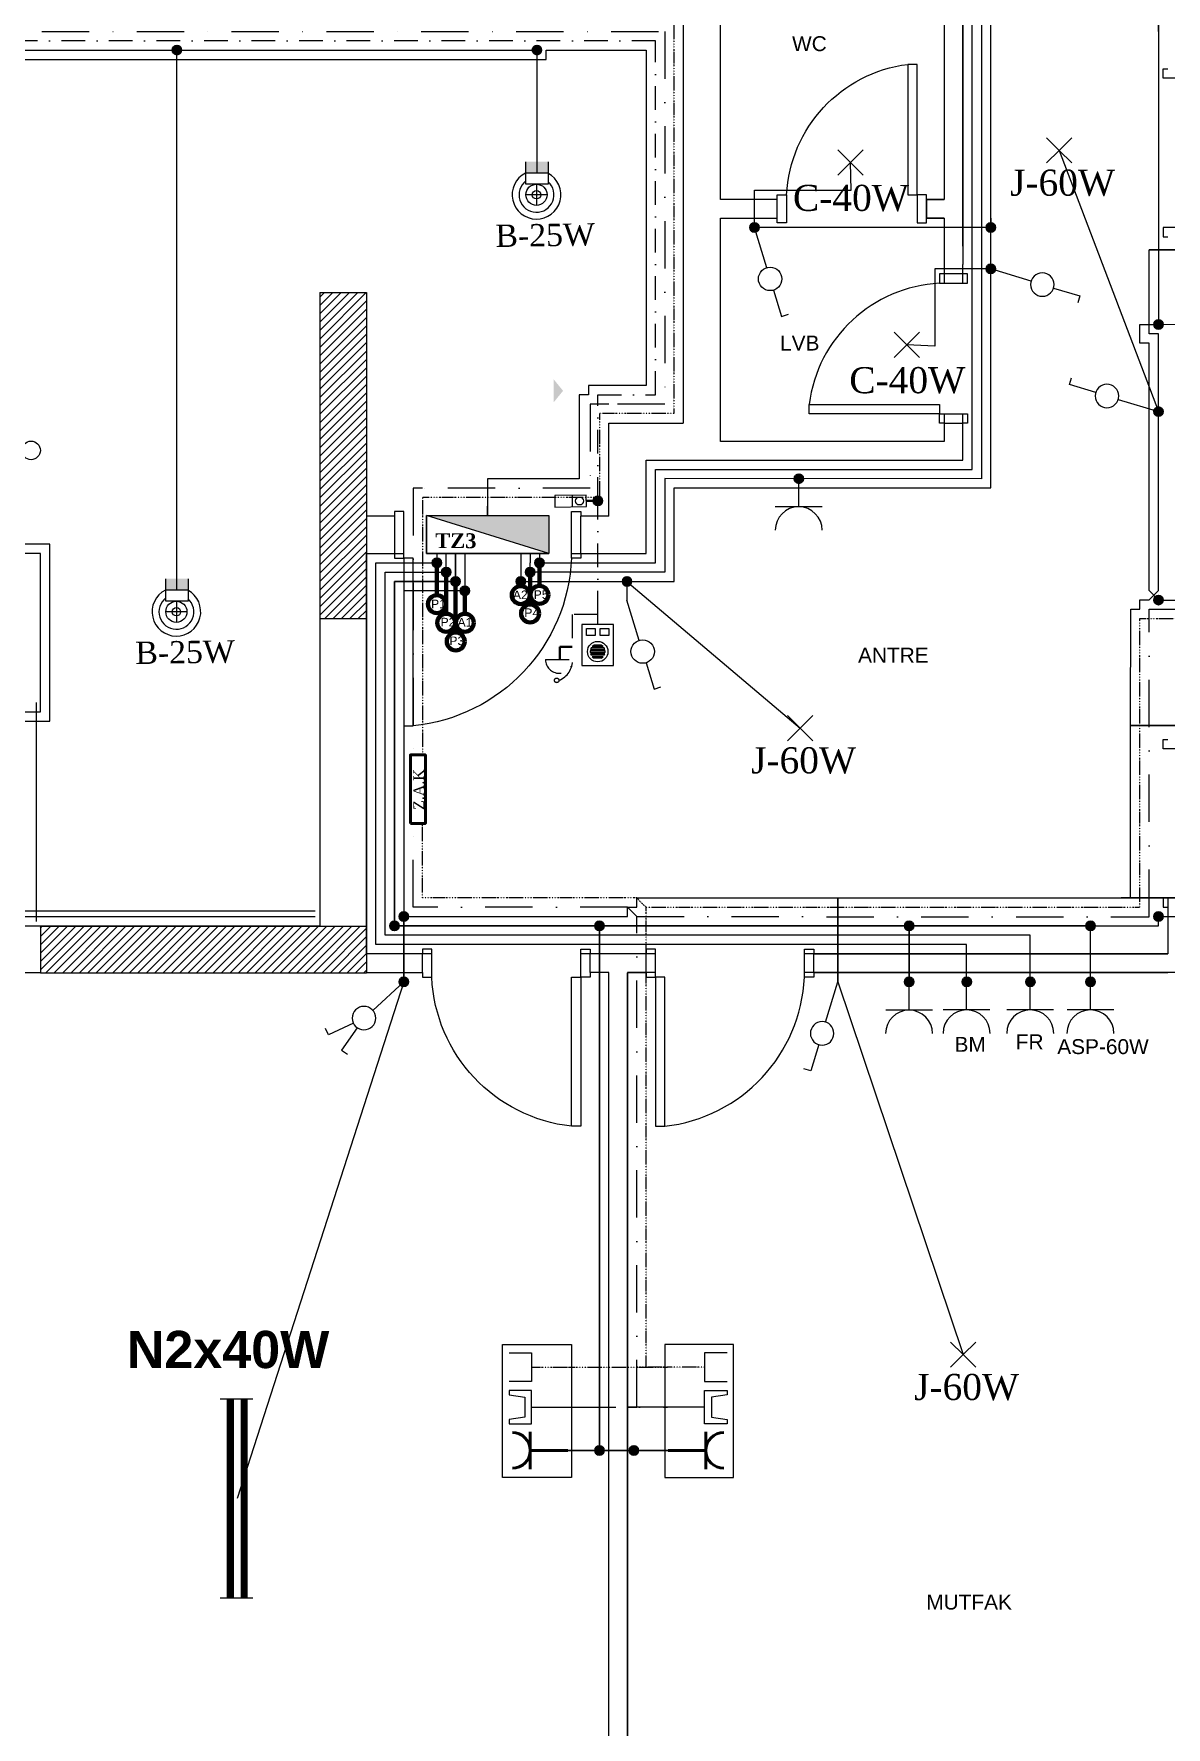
# Model space of a CAD drawing. Header units: millimetres. Extents: x 3395 to 31170, y 2853 to 7104.
# Drawn here: x 12444 to 13052, y 4691 to 5600 of the extents above; entities that cross this region are included whole.
import ezdxf

# ---------------------------------------------------------------- set-up
doc = ezdxf.new("R2010")
doc.units = ezdxf.units.MM
for name, pattern in [('DASHDOT', [25.4, 12.7, -6.35, 0, -6.35]), ('DASHDOTX2', [50.8, 25.4, -12.7, 0, -12.7]), ('DIVIDE', [1.25, 0.5, -0.25, 0, -0.25, 0, -0.25])]:
    doc.linetypes.add(name, pattern=pattern)
for name, color, linetype, lineweight in [('9', 2, 'Continuous', 18), ('Duvar', 7, 'Continuous', 20), ('EHAT-TV', 7, 'Continuous', 20), ('EHAT_PRIZ', 4, 'Continuous', 50), ('ELEKT', 2, 'Continuous', 50), ('elk035', 3, 'Continuous', 30), ('KAPEN', 30, 'Continuous', 13), ('OK', 51, 'Continuous', 20), ('TR', 252, 'Continuous', 5)]:
    doc.layers.add(name, color=color, linetype=linetype, lineweight=lineweight)
for name, color, linetype in [('AnaHat', 11, 'Continuous'), ('AydınlatmaT.', 1, 'Continuous'), ('Diyafon.Zil', 41, 'DASHDOT'), ('Elektrik T.', 4, 'Continuous'), ('H', 3, 'Continuous'), ('Müşterek', 131, 'Continuous'), ('NORMAL', 70, 'Continuous'), ('S', 2, 'Continuous'), ('SEMBOLLER', 7, 'Continuous'), ('SembollerY.', 255, 'DIVIDE'), ('Telefon', 3, 'DIVIDE'), ('Televizyon', 255, 'DASHDOTX2'), ('YazılarY.', 7, 'Continuous')]:
    doc.layers.add(name, color=color, linetype=linetype)
doc.styles.add('ALT', font='times.ttf', dxfattribs={"height": 20})
doc.styles.add('MEKAN', font='times.ttf')
doc.styles.get("Standard").update_dxf_attribs({"font": 'arial.ttf'})

# ---------------------------------------------------------------- blocks, each defined once
blk = doc.blocks.new('RR9-1A')
at = {"layer": 'KAPEN'}
for points in [[(0, 0), (0, -2.5), (5, -2.5), (5, 12.5), (0, 12.5), (0, 10)], [(90, 0), (90, -2.5), (85, -2.5), (85, 12.5), (90, 12.5), (90, 10)]]:
    blk.add_lwpolyline(points, dxfattribs=at)
blk.add_lwpolyline([(5, -82.5), (10, -82.5), (10, -2.5), (5, -2.5)], close=True, dxfattribs=at)
blk.add_arc((0.74, 1.33), 84.34, 276.30069, 357.39453, dxfattribs=at)
blk = doc.blocks.new('LL8-1A')
at = {"layer": 'KAPEN'}
for points in [[(-80, 0), (-80, -2.5), (-75, -2.5), (-75, 12.5), (-80, 12.5), (-80, 10)], [(0, 0), (0, -2.5), (-5, -2.5), (-5, 12.5), (0, 12.5), (0, 10)]]:
    blk.add_lwpolyline(points, dxfattribs=at)
blk.add_lwpolyline([(-5, -72.5), (-10, -72.5), (-10, -2.5), (-5, -2.5)], close=True, dxfattribs=at)
blk.add_arc((-0.63, 1.38), 74.47, 182.98844, 262.76937, dxfattribs=at)
blk = doc.blocks.new('LL1-2U')
at = {"layer": 'KAPEN'}
blk.add_lwpolyline([(5, 92.5), (10, 92.5), (10, 2.5), (5, 2.5)], close=True, dxfattribs=at)
for points in [[(0, 0), (0, 2.5), (5, 2.5), (5, -22.5), (0, -22.5), (0, -20)], [(100, 0), (100, 2.5), (95, 2.5), (95, -22.5), (100, -22.5), (100, -20)]]:
    blk.add_lwpolyline(points, dxfattribs=at)
blk.add_arc((0.83, -1.3), 94.24, 2.30929, 84.41755, dxfattribs=at)
blk = doc.blocks.new('P2X36')
at = {"layer": 'H', "color": 1}
for p, q in [((-53.5, 9.09), (-53.5, -8.36)), ((53.5, -8.36), (53.5, 9.09))]:
    blk.add_line(p, q, dxfattribs=at)
at = {"layer": 'H', "color": 2}
for points in [[(-53.5, 3.71, 3.8, 3.8, 0), (53.5, 3.71, 1.6, 1.6, 0)], [(-53.5, -3.71, 3.8, 3.8, 0), (53.5, -3.71, 1.6, 1.6, 0)]]:
    blk.add_lwpolyline(points, format="xyseb", dxfattribs=at)
blk = doc.blocks.new('B')
at = {"layer": 'elk035'}
blk.add_hatch(color=256, dxfattribs=at).paths.add_polyline_path([(2.5, 0, 1), (-2.5, 0, 1)])
blk.add_circle((0, 0), 2.5, dxfattribs=at)
blk = doc.blocks.new('ÜÇLÜ GRUP(TEL-TV-PRİZ)')
at = {"layer": 'EHAT-TV', "linetype": 'Continuous'}
blk.add_line((21.45, -2.02), (1.58, -2.02), dxfattribs=at)
at = {"layer": 'EHAT-TV', "color": 7, "lineweight": 20}
blk.add_lwpolyline([(25.05, 3.38), (33.45, 4.58), (33.45, 6.98), (21.45, 6.98), (21.45, -11.02), (33.45, -11.02), (33.45, -8.61), (25.05, -7.42), (25.05, 3.38)], dxfattribs=at)
at = {"layer": 'EHAT_PRIZ'}
for p, q in [((22.13, 31.26), (22.13, 11.18)), ((22.13, 21.22), (1.95, 21.22))]:
    blk.add_line(p, q, dxfattribs=at)
blk.add_arc((31.73, 21.22), 9.6, 90, 270, dxfattribs=at)
at = {"layer": 'OK'}
blk.add_lwpolyline([(0, 35.7), (36.98, 35.7), (36.98, -35.7), (0, -35.7)], close=True, dxfattribs=at)
at = {"layer": 'Telefon', "color": 3, "linetype": 'Continuous', "lineweight": 20}
for p, q in [((21.45, -15.78), (33.45, -15.78)), ((21.45, -31.14), (21.45, -15.78)), ((33.45, -31.14), (21.45, -31.14))]:
    blk.add_line(p, q, dxfattribs=at)
at = {"layer": 'Telefon', "color": 3, "linetype": 'DIVIDE', "lineweight": 20}
blk.add_line((21.45, -23.46), (1.58, -23.46), dxfattribs=at)
blk = doc.blocks.new('NORA')
for p, q in [((0, 0.2275), (-0.0318, 0.2275)), ((0, 0.105), (0, 0.2275))]:
    blk.add_line(p, q)
blk.add_circle((0, 0.0525), 0.0525)
blk = doc.blocks.new('A')
at = {"layer": 'S', "xscale": 100, "yscale": 100, "zscale": 100, "rotation": 180}
blk.add_blockref('NORA', (0, 0), dxfattribs=at)
blk = doc.blocks.new('K')
at = {"layer": 'S', "color": 2}
for p, q in [((-4.53, 22.15), (-7.6, 21.33)), ((-1.36, 10.32), (-4.53, 22.15)), ((1.36, 10.32), (4.53, 22.15)), ((4.53, 22.15), (7.6, 21.33))]:
    blk.add_line(p, q, dxfattribs=at)
blk.add_circle((0, 5.25), 5.25, dxfattribs=at)
blk = doc.blocks.new('KAAC')
at = {"layer": 'SEMBOLLER', "color": 9}
for p, q in [((-0.081, 0.306), (0.081, 0.306)), ((-0.081, 0.29), (0.081, 0.29)), ((-0.078, 0.322), (0.078, 0.322)), ((-0.078, 0.274), (0.078, 0.274)), ((-0.071, 0.338), (0.071, 0.338)), ((-0.071, 0.258), (0.071, 0.258)), ((-0.059, 0.354), (0.059, 0.354)), ((-0.059, 0.242), (0.059, 0.242)), ((-0.039, 0.37), (0.039, 0.37)), ((-0.039, 0.226), (0.039, 0.226))]:
    blk.add_line(p, q, dxfattribs=at)
at = {"layer": 'SEMBOLLER', "color": 4}
blk.add_lwpolyline([(-0.175, 0.45), (-0.175, 0), (0.175, 0), (0.175, 0.45)], close=True, dxfattribs=at)
at = {"layer": 'SEMBOLLER', "color": 3}
for points in [[(-0.123, 0.045), (-0.123, 0.12), (-0.028, 0.12), (-0.028, 0.045)], [(0.028, 0.045), (0.028, 0.12), (0.123, 0.12), (0.123, 0.045)]]:
    blk.add_lwpolyline(points, close=True, dxfattribs=at)
at = {"layer": 'SEMBOLLER', "color": 2}
blk.add_circle((0, 0.298), 0.112, dxfattribs=at)
at = {"layer": 'SEMBOLLER', "color": 9}
for start, end in [(174.3781, 185.6219), (150.6713, 162.9089), (197.0911, 209.3287), (118.155, 136.7056), (223.2944, 241.845), (43.2944, 61.845), (298.155, 316.7056), (17.0911, 29.3287), (330.6713, 342.9089), (354.3781, 5.6219)]:
    blk.add_arc((0, 0.298), 0.0817, start, end, dxfattribs=at)

msp = doc.modelspace()

# ---------------------------------------------------------------- hatches: boundary and pattern name
at = {"layer": 'Duvar'}
msp.add_hatch(color=256, dxfattribs=at).paths.add_polyline_path([(12722.83, 5402.37), (12722.83, 5408.64), (12722.83, 5414.92), (12727.95, 5408.64)])
at = {"layer": 'Elektrik T.'}
for points in [[(12707.94, 5531.57), (12707.94, 5525.57), (12719.94, 5525.57), (12719.94, 5531.57)], [(12514.73, 5307.76), (12514.73, 5301.76), (12526.73, 5301.76), (12526.73, 5307.76)]]:
    msp.add_hatch(color=3, dxfattribs=at).paths.add_polyline_path(points)

# ---------------------------------------------------------------- linework, layer by layer
at = {"linetype": 'ByBlock'}
msp.add_lwpolyline([(12932.47, 5371.36), (12942.47, 5371.36)], dxfattribs=at)
at = {"layer": 'AnaHat'}
msp.add_line((12687.47, 5341.68), (12687.47, 5346.68), dxfattribs=at)
msp.add_lwpolyline([(11822.47, 5803.41), (11822.47, 5591.54), (11822.47, 5586.54), (12713.94, 5586.54), (12718.94, 5586.54), (12718.94, 5591.54), (12772.47, 5591.54), (12772.47, 5591.54), (12772.47, 5411.44), (12772.47, 5411.44), (12746.64, 5411.44), (12741.64, 5411.44), (12741.64, 5406.44), (12736.64, 5406.44), (12736.64, 5361.44), (12736.64, 5361.44), (12687.47, 5361.44), (12687.47, 5341.68)], dxfattribs=at)
at = {"layer": 'AydınlatmaT.', "color": 1}
for p, q in [((12994.18, 5537.7), (12987.39, 5544.49)), ((12994.18, 5537.7), (13000.97, 5544.49)), ((12882.26, 5531.11), (12875.47, 5537.9)), ((12882.26, 5531.11), (12889.04, 5537.9)), ((12994.18, 5537.7), (12987.39, 5530.91)), ((12994.18, 5537.7), (13000.97, 5530.91)), ((12882.26, 5531.11), (12875.47, 5524.32)), ((12882.26, 5531.11), (12889.04, 5524.32)), ((12912.49, 5433.28), (12905.7, 5440.06)), ((12912.49, 5433.28), (12919.28, 5440.06)), ((12912.49, 5433.28), (12905.7, 5426.49)), ((12912.49, 5433.28), (12919.28, 5426.49)), ((12855.2, 5227.67), (12848.41, 5234.46)), ((12855.2, 5227.67), (12861.98, 5234.46)), ((12855.2, 5227.67), (12848.41, 5220.88)), ((12855.2, 5227.67), (12861.98, 5220.88)), ((12942.69, 4891.37), (12935.9, 4898.15)), ((12942.69, 4891.37), (12935.9, 4884.58)), ((12942.69, 4891.37), (12949.48, 4898.15)), ((12942.69, 4891.37), (12949.48, 4884.58))]:
    msp.add_line(p, q, dxfattribs=at)
at = {"layer": 'AydınlatmaT.'}
for p, q in [((12994.18, 5537.7), (13047.47, 5397.46)), ((12882.61, 5516.36), (12882.26, 5531.11)), ((12830.65, 5516.36), (12882.61, 5516.36)), ((12837.24, 5474.72), (12830.65, 5496.36)), ((12932.47, 5474.08), (12927.47, 5474.08)), ((12927.47, 5474.08), (12927.47, 5432.54)), ((12957.47, 5474.08), (12932.47, 5474.08)), ((12979.11, 5467.49), (12957.47, 5474.08)), ((12927.47, 5432.54), (12912.49, 5433.28)), ((13025.83, 5404.04), (13047.47, 5397.46)), ((12762.25, 5306.36), (12762.25, 5296.36)), ((12762.25, 5306.36), (12855.2, 5227.67)), ((12768.84, 5274.72), (12762.25, 5296.36)), ((12642.47, 5091.46), (12553.1, 4814.24)), ((12625.91, 5076.05), (12642.47, 5091.46)), ((12868.81, 5069.82), (12875.39, 5091.46)), ((12875.39, 5091.46), (12942.69, 4891.37))]:
    msp.add_line(p, q, dxfattribs=at)
for points in [[(12705.24, 5321.36), (12705.24, 5311.36), (12705.24, 5306.36), (12782.52, 5306.36), (12787.52, 5306.36), (12787.59, 5356.56), (12787.59, 5356.56), (12952.47, 5356.56), (12957.47, 5356.56), (12957.47, 5651.36)], [(12957.47, 5501.36), (12957.47, 5496.36), (12830.65, 5496.36), (12830.65, 5511.36), (12830.65, 5516.36)], [(13067.47, 5228.94), (13032.47, 5228.94), (13032.58, 5291.42), (13037.47, 5291.42), (13037.47, 5291.42), (13037.47, 5296.42), (13037.47, 5296.42), (13042.47, 5296.42), (13047.47, 5301.42), (13047.47, 5439.27), (13047.47, 5439.27), (13042.47, 5439.27), (13042.47, 5484.29), (13062.47, 5484.29)], [(13062.47, 5484.29), (13042.47, 5484.29), (13042.47, 5484.29)], [(12675.24, 5321.36), (12675.24, 5316.36), (12675.24, 5301.36), (12642.47, 5301.36), (12642.47, 5301.36), (12642.47, 5096.46), (12642.47, 5091.46), (12642.47, 5121.46), (12642.47, 5126.46), (12762.47, 5126.46), (12762.47, 5126.46), (12762.47, 5131.46), (12767.47, 5131.46), (12767.47, 5136.46), (12875.39, 5136.46), (12875.39, 5096.46), (12875.39, 5091.46), (12875.39, 5136.46), (13062.47, 5136.56)], [(13067.47, 5136.56), (13027.47, 5136.56), (13032.47, 5136.56), (13032.47, 5228.94), (13062.47, 5228.94)]]:
    msp.add_lwpolyline(points, dxfattribs=at)
at = {"layer": 'Diyafon.Zil'}
for p, q in [((12746.53, 5288.53), (12746.64, 5349.55)), ((12732.75, 5288.53), (12732.75, 5271.31)), ((12746.53, 5288.53), (12732.75, 5288.53)), ((12746.53, 5283.24), (12746.53, 5288.53)), ((12718.51, 5264.39), (12733.18, 5264.39))]:
    msp.add_line(p, q, dxfattribs=at)
at = {"layer": 'Diyafon.Zil', "lineweight": 40, "ltscale": 4.5}
for p, q in [((12726.18, 5264.39), (12726.18, 5271.31)), ((12726.18, 5271.31), (12732.75, 5271.31))]:
    msp.add_line(p, q, dxfattribs=at)
at = {"layer": 'Diyafon.Zil'}
msp.add_lwpolyline([(12746.64, 5349.55), (12746.64, 5401.44), (12746.64, 5406.44), (12777.47, 5406.44), (12777.47, 5406.44), (12777.47, 5596.54), (12777.47, 5596.54), (11837.47, 5596.54), (11832.47, 5596.54), (11832.47, 5931.54)], dxfattribs=at)
at = {"layer": 'Diyafon.Zil', "lineweight": 40, "ltscale": 4.5}
msp.add_lwpolyline([(12740.46, 5349.56), (12746.64, 5349.55)], dxfattribs=at)
at = {"layer": 'Diyafon.Zil'}
msp.add_circle((12724.52, 5253.23), 1.22, dxfattribs=at)
for centre, radius, start in [((12725.84, 5264.39), 7.34, 180), ((12721.09, 5264.39), 12.09, 292.65051)]:
    msp.add_arc(centre, radius, start, 0, dxfattribs=at)
at = {"layer": 'Duvar'}
for p, q in [((12942.47, 5486.36), (12942.47, 5641.36)), ((12812.47, 5511.36), (12812.47, 5631.36)), ((12932.47, 5631.36), (12932.47, 5511.36)), ((12792.47, 5611.36), (12792.47, 5391.36)), ((12842.91, 5511.36), (12812.47, 5511.36)), ((12842.91, 5501.36), (12842.91, 5511.36)), ((12922.91, 5511.36), (12932.47, 5511.36)), ((12922.91, 5501.36), (12922.91, 5511.36)), ((12812.47, 5501.36), (12842.91, 5501.36)), ((12812.47, 5381.36), (12812.47, 5501.36)), ((12932.47, 5501.36), (12922.91, 5501.36)), ((12932.47, 5501.36), (12932.47, 5471.36)), ((12942.47, 5471.36), (12932.47, 5471.36)), ((12942.47, 5471.36), (12942.47, 5476.36)), ((12597.45, 5461.36), (12622.45, 5461.36)), ((12597.45, 5461.36), (12597.45, 5286.36)), ((12622.45, 5461.36), (12622.45, 5286.36)), ((12752.47, 5341.36), (12752.47, 5391.36)), ((12752.47, 5391.36), (12792.47, 5391.36)), ((12932.47, 5391.36), (12942.47, 5391.36)), ((12932.47, 5391.36), (12932.47, 5381.36)), ((12942.47, 5371.36), (12942.47, 5391.36)), ((12932.47, 5381.36), (12812.47, 5381.36)), ((12772.47, 5321.36), (12772.47, 5371.36)), ((12772.47, 5371.36), (12932.47, 5371.36)), ((12637.47, 5341.36), (12622.47, 5341.36)), ((12637.47, 5341.36), (12637.47, 5321.36)), ((12737.47, 5321.36), (12737.47, 5341.36)), ((12752.47, 5341.36), (12737.47, 5341.36)), ((12622.47, 5321.36), (12637.47, 5321.36)), ((12737.47, 5321.36), (12772.47, 5321.36)), ((12597.45, 5286.36), (12622.45, 5286.36)), ((12445.47, 5123.86), (12445.47, 5241.36)), ((12086.97, 5126.49), (12594.97, 5126.49)), ((12089.97, 5129.49), (12594.97, 5129.49)), ((12082.47, 5121.46), (12597.47, 5121.46)), ((12447.45, 5121.36), (12622.45, 5121.36)), ((12447.45, 5121.36), (12447.45, 5096.36)), ((12622.45, 5121.36), (12622.45, 5096.36)), ((12652.47, 5106.46), (12622.47, 5106.46)), ((12652.47, 5096.46), (12652.47, 5106.46)), ((12772.47, 5106.46), (12742.47, 5106.46)), ((12742.47, 5096.46), (12742.47, 5106.46)), ((12772.47, 5096.46), (12772.47, 5106.46)), ((12862.47, 5096.46), (12862.47, 5106.46)), ((12862.47, 5106.46), (13052.47, 5106.46)), ((12352.47, 5096.46), (12447.47, 5096.46)), ((12447.45, 5096.36), (12622.45, 5096.36)), ((12622.47, 5096.46), (12652.47, 5096.46)), ((12752.47, 5096.46), (12742.47, 5096.46)), ((12752.45, 4686.36), (12752.47, 5096.46)), ((12762.47, 5096.46), (12772.47, 5096.46)), ((12762.47, 4686.36), (12762.47, 5096.36)), ((12862.47, 5096.46), (13052.47, 5096.46))]:
    msp.add_line(p, q, dxfattribs=at)
for points in [[(12967.47, 5711.36), (12882.47, 5711.36), (12882.47, 5641.36), (12942.47, 5641.36), (12942.47, 5476.36)], [(12932.47, 5381.36), (12812.47, 5381.36), (12812.47, 5501.36), (12842.91, 5501.36), (12842.91, 5511.36), (12812.47, 5511.36), (12812.47, 5631.36), (12932.47, 5631.36), (12932.47, 5511.36), (12922.91, 5511.36), (12922.91, 5501.36), (12932.47, 5501.36), (12932.47, 5466.36)], [(12942.47, 5466.36), (12942.47, 5476.36)], [(12932.47, 5396.36), (12932.47, 5381.36)], [(12942.47, 5371.36), (12942.47, 5396.36)], [(12732.47, 5321.36), (12772.47, 5321.36), (12772.47, 5371.36), (12932.47, 5371.36)], [(12273.19, 5231.36), (12452.47, 5231.36), (12452.47, 5326.36), (12192.47, 5326.36), (12192.47, 5231.36), (12267.58, 5231.36)], [(12270.64, 5236.36), (12447.47, 5236.36), (12447.47, 5321.36), (12197.47, 5321.36), (12197.47, 5236.36), (12265.03, 5236.36)], [(12657.47, 5106.46), (12622.47, 5106.46), (12622.47, 5321.36), (12642.47, 5321.36)], [(12654.7, 5321.36), (12720.24, 5321.36)], [(12597.47, 5286.46), (12597.47, 5121.46)], [(12622.47, 5286.46), (12622.47, 5121.46)], [(13052.47, 5136.56), (13052.47, 5106.46), (12857.47, 5106.46)], [(12777.47, 5106.46), (12737.47, 5106.46)], [(12762.47, 4686.46), (12777.47, 4686.46), (12777.47, 4666.46), (13097.47, 4666.46), (13097.47, 4691.46), (13122.47, 4691.46), (13122.47, 5096.46), (12857.47, 5096.46)], [(12777.47, 5096.46), (12762.47, 5096.46), (12762.47, 4686.46), (12762.47, 4686.46)]]:
    msp.add_lwpolyline(points, dxfattribs=at)
msp.add_circle((12442.47, 5376.66), 5, dxfattribs=at)
at = {"layer": 'ELEKT'}
msp.add_lwpolyline([(12646.05, 5176.45), (12646.05, 5213.28), (12654.09, 5213.28), (12654.09, 5176.45)], close=True, dxfattribs=at)
at = {"layer": 'Elektrik T.', "color": 3}
for p, q in [((12707.94, 5519.57), (12707.94, 5531.57)), ((12707.94, 5525.57), (12719.94, 5525.57)), ((12719.94, 5531.57), (12719.94, 5519.57)), ((12719.94, 5519.57), (12707.94, 5519.57)), ((12713.68, 5519.55), (12713.68, 5508.18)), ((12719.36, 5513.86), (12708, 5513.86)), ((12514.73, 5295.76), (12514.73, 5307.76)), ((12526.73, 5307.76), (12526.73, 5295.76)), ((12514.73, 5301.76), (12526.73, 5301.76)), ((12526.73, 5295.76), (12514.73, 5295.76)), ((12526.15, 5290.05), (12514.78, 5290.05)), ((12520.46, 5295.73), (12520.46, 5284.37))]:
    msp.add_line(p, q, dxfattribs=at)
at = {"layer": 'Elektrik T.', "color": 4}
for p, q in [((12854.39, 5346.4), (12854.39, 5361.61)), ((12866.94, 5346.4), (12841.84, 5346.4)), ((12913.62, 5076.25), (12913.62, 5091.46)), ((12944.49, 5076.38), (12944.49, 5091.59)), ((12978.62, 5076.38), (12978.62, 5091.59)), ((13010.94, 5076.38), (13010.94, 5091.59)), ((12926.18, 5076.25), (12901.07, 5076.25)), ((12957.04, 5076.38), (12931.94, 5076.38)), ((12991.17, 5076.38), (12966.07, 5076.38)), ((13023.5, 5076.38), (12998.39, 5076.38))]:
    msp.add_line(p, q, dxfattribs=at)
at = {"layer": 'Elektrik T.', "linetype": 'ByBlock'}
for p, q in [((12660.24, 5321.36), (12660.24, 5316.36)), ((12675.24, 5321.36), (12675.24, 5316.36)), ((12705.24, 5321.36), (12705.24, 5316.36)), ((12710.24, 5321.36), (12710.24, 5316.36)), ((12715.24, 5321.36), (12715.24, 5316.36))]:
    msp.add_line(p, q, dxfattribs=at)
at = {"layer": 'Elektrik T.'}
for points in [[(12983.01, 5881.54), (12982.86, 5856.51), (13042.47, 5856.51), (13042.47, 5856.51), (13042.47, 5833.8), (13067.47, 5833.88), (13067.47, 5706.36), (13067.47, 5701.36), (13052.47, 5701.36), (13047.47, 5701.36), (13067.47, 5701.36), (13067.47, 5701.36), (13047.47, 5701.36), (13047.47, 5601.46), (13047.47, 5606.46), (13231.49, 5606.46), (13047.47, 5606.46), (13047.47, 5444.27), (13067.47, 5444.35)], [(12715.24, 5316.36), (12772.47, 5316.36), (12777.47, 5316.36), (12777.53, 5366.36), (12777.53, 5366.36), (12942.47, 5366.36), (12947.47, 5366.36), (12947.47, 5641.36), (12947.47, 5646.36), (12887.47, 5646.36), (12887.47, 5646.36), (12887.47, 5706.36), (12887.47, 5706.36), (13047.47, 5706.36), (13047.47, 5706.36), (13047.47, 5861.38), (13047.47, 5861.38), (12946.29, 5861.38), (12946.29, 5856.51)], [(13047.47, 5701.36), (12892.47, 5701.36), (12892.47, 5701.36), (12892.47, 5651.36), (12892.47, 5651.36), (12947.47, 5651.36), (12952.47, 5651.36), (12952.47, 5366.36), (12952.47, 5361.36), (12782.52, 5361.57), (12782.52, 5361.57), (12782.52, 5316.36), (12782.52, 5311.36), (12710.24, 5311.36), (12710.24, 5316.36)], [(13047.47, 5296.37), (13042.47, 5301.42), (13042.45, 5434.27), (13042.45, 5434.27), (13037.45, 5434.27), (13037.45, 5444.23), (13047.47, 5444.27)], [(12944.49, 5091.59), (12944.49, 5111.46), (12627.47, 5111.46), (12627.47, 5316.36), (12660.24, 5316.36)], [(12978.62, 5091.59), (12978.62, 5116.46), (12632.47, 5116.46), (12632.47, 5311.36), (12665.24, 5311.36), (12665.24, 5321.36)], [(13011.02, 5091.46), (13011.02, 5121.46), (12913.62, 5121.46), (12913.62, 5091.46), (12913.62, 5121.46), (12637.47, 5121.46), (12637.47, 5306.36), (12670.24, 5306.36), (12670.24, 5321.36), (12670.24, 5306.36), (12637.47, 5306.36), (12637.47, 5121.46), (12752.47, 5121.46), (12747.47, 5121.46), (12747.47, 4839.96), (12784.42, 4839.96), (12730.51, 4839.96), (12747.47, 4839.96), (12747.47, 5121.46), (13047.47, 5121.46), (13047.47, 5128.96)], [(13047.47, 5296.37), (13240.73, 5296.37), (13240.73, 5279.51)], [(13047.47, 5126.46), (13137.47, 5126.46), (13142.47, 5126.46), (13142.47, 4994.56), (13142.44, 4855.46), (13142.44, 4855.46), (13152.44, 4855.53), (13152.47, 4830.46)]]:
    msp.add_lwpolyline(points, dxfattribs=at)
at = {"layer": 'Elektrik T.', "color": 3}
for centre, radius in [((12713.68, 5513.86), 5.68), ((12713.68, 5513.86), 2.25), ((12520.46, 5290.05), 5.68), ((12520.46, 5290.05), 2.25)]:
    msp.add_circle(centre, radius, dxfattribs=at)
for centre, radius, start, end in [((12713.68, 5513.86), 13.06, 116.60524, 61.90115), ((12713.68, 5513.86), 9.37, 127.7713, 48.04429), ((12520.46, 5290.05), 13.06, 116.60524, 61.90115), ((12520.46, 5290.05), 9.37, 127.7713, 48.04429)]:
    msp.add_arc(centre, radius, start, end, dxfattribs=at)
at = {"layer": 'Elektrik T.', "color": 4}
for centre, start, end in [((12854.39, 5333.8), 90, 180), ((12854.39, 5333.8), 0, 90), ((12913.62, 5063.65), 90, 180), ((12913.62, 5063.65), 0, 90), ((12944.49, 5063.78), 90, 180), ((12944.49, 5063.78), 0, 90), ((12978.62, 5063.78), 90, 180), ((12978.62, 5063.78), 0, 90), ((13010.94, 5063.78), 90, 180), ((13010.94, 5063.78), 0, 90)]:
    msp.add_arc(centre, 12.6, start, end, dxfattribs=at)
at = {"layer": 'Müşterek'}
for points in [[(11754.01, 5798.41), (11827.47, 5798.41), (11827.47, 5798.41), (11827.47, 5596.54), (11827.47, 5591.54), (11977.34, 5591.54), (11977.34, 5550.11), (11977.34, 5591.54), (12403.9, 5591.54), (12403.9, 5552.72), (12403.9, 5591.54), (12713.94, 5591.54), (12713.94, 5525.57)], [(12520.73, 5301.76), (12520.73, 5591.54)]]:
    msp.add_lwpolyline(points, dxfattribs=at)
at = {"layer": 'S', "color": 3}
for p, q in [((12654.7, 5341.68), (12720.24, 5341.68)), ((12654.7, 5321.36), (12654.7, 5341.68)), ((12720.24, 5321.36), (12654.7, 5341.68)), ((12654.7, 5341.68), (12654.7, 5321.36)), ((12720.24, 5341.68), (12720.24, 5321.36)), ((12720.24, 5321.36), (12654.7, 5321.36))]:
    msp.add_line(p, q, dxfattribs=at)
at = {"layer": 'S', "linetype": 'Continuous'}
msp.add_solid([(12654.77, 5341.64), (12720.24, 5341.64), (12720.15, 5321.46)], dxfattribs=at)
at = {"layer": 'SembollerY.', "color": 4, "linetype": 'Continuous'}
for p, q in [((12740.42, 5352.62), (12723.45, 5352.38)), ((12740.5, 5346.51), (12740.42, 5352.62)), ((12723.45, 5352.38), (12723.54, 5346.27)), ((12723.54, 5346.27), (12740.5, 5346.51)), ((12732.77, 5352.51), (12732.86, 5346.4))]:
    msp.add_line(p, q, dxfattribs=at)
msp.add_circle((12736.76, 5349.51), 2.14, dxfattribs=at)
at = {"layer": 'Telefon'}
for points in [[(11682.47, 5951.54), (11682.47, 5941.54), (11842.47, 5941.54), (11842.47, 5941.54), (11842.47, 5611.54), (11842.47, 5606.54), (12787.47, 5606.54), (12787.47, 5606.54), (12787.47, 5396.44), (12787.47, 5396.44), (12752.47, 5396.44), (12747.47, 5396.44), (12747.47, 5351.44)], [(12747.47, 5351.44), (12747.47, 5351.44), (12747.47, 5351.44), (12652.47, 5351.44), (12652.47, 5213.28)], [(12730.88, 4884.64), (12784.05, 4884.64), (12767.47, 4884.64), (12772.47, 4884.64), (12772.47, 5126.46), (12772.47, 5131.46), (13037.47, 5131.46), (13037.47, 5131.46), (13037.47, 5286.42), (13037.47, 5286.42), (13196.05, 5286.42), (13196.05, 5279.88)], [(12772.47, 5131.46), (12767.47, 5136.46), (12652.47, 5136.46), (12652.47, 5176.45)]]:
    msp.add_lwpolyline(points, dxfattribs=at)
at = {"layer": 'Televizyon'}
for points in [[(11687.47, 5936.54), (11837.47, 5936.54), (11837.47, 5611.54), (11837.47, 5601.54), (12782.47, 5601.54), (12782.47, 5401.44), (12752.47, 5401.44), (12742.47, 5401.44), (12742.47, 5356.44)], [(12742.47, 5356.44), (12652.47, 5356.44), (12647.47, 5356.44), (12647.47, 5213.28)], [(12730.88, 4863.2), (12784.05, 4863.2), (12762.47, 4863.2), (12767.47, 4863.15), (12767.47, 5121.46), (12767.47, 5126.46), (13042.47, 5126.36), (13042.47, 5126.36), (13042.47, 5291.42), (13042.47, 5291.42), (13042.47, 5291.42), (13217.48, 5291.42), (13217.48, 5279.88)], [(12767.47, 5126.46), (12762.47, 5131.46), (12647.47, 5131.46), (12647.47, 5131.46), (12647.47, 5176.45)]]:
    msp.add_lwpolyline(points, dxfattribs=at)
at = {"layer": 'TR', "ltscale": 2}
for p, q in [((12597.45, 5458.89), (12599.92, 5461.36)), ((12597.45, 5454.4), (12604.41, 5461.36)), ((12597.45, 5449.91), (12608.9, 5461.36)), ((12597.45, 5445.42), (12613.39, 5461.36)), ((12597.45, 5440.93), (12617.88, 5461.36)), ((12597.45, 5436.44), (12622.37, 5461.36)), ((12597.45, 5431.95), (12622.45, 5456.95)), ((12597.45, 5427.46), (12622.45, 5452.46)), ((12597.45, 5422.97), (12622.45, 5447.97)), ((12597.45, 5418.48), (12622.45, 5443.48)), ((12597.45, 5413.99), (12622.45, 5438.99)), ((12597.45, 5409.5), (12622.45, 5434.5)), ((12597.45, 5405.01), (12622.45, 5430.01)), ((12597.45, 5400.52), (12622.45, 5425.52)), ((12597.45, 5396.03), (12622.45, 5421.03)), ((12597.45, 5391.54), (12622.45, 5416.54)), ((12597.45, 5387.05), (12622.45, 5412.05)), ((12597.45, 5382.56), (12622.45, 5407.56)), ((12597.45, 5378.07), (12622.45, 5403.07)), ((12597.45, 5373.58), (12622.45, 5398.58)), ((12597.45, 5369.09), (12622.45, 5394.09)), ((12597.45, 5364.6), (12622.45, 5389.6)), ((12597.45, 5360.11), (12622.45, 5385.11)), ((12597.45, 5355.61), (12622.45, 5380.62)), ((12597.45, 5351.12), (12622.45, 5376.12)), ((12597.45, 5346.63), (12622.45, 5371.63)), ((12597.45, 5342.14), (12622.45, 5367.14)), ((12597.45, 5337.65), (12622.45, 5362.65)), ((12597.45, 5333.16), (12622.45, 5358.16)), ((12597.45, 5328.67), (12622.45, 5353.67)), ((12597.45, 5324.18), (12622.45, 5349.18)), ((12597.45, 5319.69), (12622.45, 5344.69)), ((12597.45, 5315.2), (12622.45, 5340.2)), ((12597.45, 5310.71), (12622.45, 5335.71)), ((12597.45, 5306.22), (12622.45, 5331.22)), ((12597.45, 5301.73), (12622.45, 5326.73)), ((12597.45, 5297.24), (12622.45, 5322.24)), ((12597.45, 5292.75), (12622.45, 5317.75)), ((12597.45, 5288.26), (12622.45, 5313.26)), ((12600.04, 5286.36), (12622.45, 5308.77)), ((12604.53, 5286.36), (12622.45, 5304.28)), ((12609.02, 5286.36), (12622.45, 5299.79)), ((12613.51, 5286.36), (12622.45, 5295.3)), ((12618, 5286.36), (12622.45, 5290.81)), ((12447.45, 5120.3), (12448.51, 5121.36)), ((12447.45, 5115.81), (12453, 5121.36)), ((12447.45, 5111.32), (12457.49, 5121.36)), ((12447.45, 5106.83), (12461.98, 5121.36)), ((12447.45, 5102.34), (12466.47, 5121.36)), ((12447.45, 5097.85), (12470.96, 5121.36)), ((12450.45, 5096.36), (12475.45, 5121.36)), ((12454.94, 5096.36), (12479.94, 5121.36)), ((12459.43, 5096.36), (12484.43, 5121.36)), ((12463.92, 5096.36), (12488.92, 5121.36)), ((12468.41, 5096.36), (12493.41, 5121.36)), ((12472.9, 5096.36), (12497.9, 5121.36)), ((12477.39, 5096.36), (12502.39, 5121.36)), ((12481.88, 5096.36), (12506.88, 5121.36)), ((12486.37, 5096.36), (12511.37, 5121.36)), ((12490.86, 5096.36), (12515.86, 5121.36)), ((12495.35, 5096.36), (12520.35, 5121.36)), ((12499.84, 5096.36), (12524.84, 5121.36)), ((12504.33, 5096.36), (12529.33, 5121.36)), ((12508.82, 5096.36), (12533.82, 5121.36)), ((12513.31, 5096.36), (12538.31, 5121.36)), ((12517.8, 5096.36), (12542.8, 5121.36)), ((12522.29, 5096.36), (12547.29, 5121.36)), ((12526.78, 5096.36), (12551.78, 5121.36)), ((12531.27, 5096.36), (12556.27, 5121.36)), ((12535.76, 5096.36), (12560.76, 5121.36)), ((12540.25, 5096.36), (12565.25, 5121.36)), ((12544.74, 5096.36), (12569.74, 5121.36)), ((12549.23, 5096.36), (12574.23, 5121.36)), ((12553.72, 5096.36), (12578.72, 5121.36)), ((12558.21, 5096.36), (12583.21, 5121.36)), ((12562.7, 5096.36), (12587.7, 5121.36)), ((12567.19, 5096.36), (12592.19, 5121.36)), ((12571.68, 5096.36), (12596.68, 5121.36)), ((12576.17, 5096.36), (12601.17, 5121.36)), ((12580.66, 5096.36), (12605.66, 5121.36)), ((12585.15, 5096.36), (12610.15, 5121.36)), ((12589.64, 5096.36), (12614.64, 5121.36)), ((12594.13, 5096.36), (12619.13, 5121.36)), ((12598.62, 5096.36), (12622.45, 5120.19)), ((12603.11, 5096.36), (12622.45, 5115.7)), ((12607.6, 5096.36), (12622.45, 5111.21)), ((12612.09, 5096.36), (12622.45, 5106.72)), ((12616.58, 5096.36), (12622.45, 5102.23)), ((12621.07, 5096.36), (12622.45, 5097.74))]:
    msp.add_line(p, q, dxfattribs=at)
at = {"layer": 'YazılarY.', "lineweight": 211}
for p, q in [((12660.24, 5316.36), (12660.24, 5298.99)), ((12715.24, 5316.36), (12715.24, 5303.99)), ((12665.24, 5311.36), (12665.24, 5288.99)), ((12710.24, 5311.36), (12710.24, 5293.99)), ((12670.24, 5306.36), (12670.24, 5278.99)), ((12675.24, 5301.36), (12675.24, 5289.01)), ((12705.24, 5306.36), (12705.24, 5303.99))]:
    msp.add_line(p, q, dxfattribs=at)
at = {"layer": 'YazılarY.', "color": 2, "lineweight": 211, "true_color": 0xf1eb1f}
for centre in [(12660.24, 5294.16), (12705.24, 5299.04), (12715.24, 5299.16), (12665.24, 5284.16), (12675.24, 5284.18), (12710.24, 5289.16), (12670.33, 5274.16)]:
    msp.add_circle(centre, 4.82, dxfattribs=at)

# ---------------------------------------------------------------- block references
at = {"layer": 'AydınlatmaT.', "linetype": 'Continuous', "zscale": 1.2}
for name, p, xscale, yscale, rotation in [('A', (12837.24, 5474.72), 1.199999999997266, 1.200000000001167, 16.92342853594656), ('A', (12979.11, 5467.49), -1.199999999997266, 1.200000000001167, 73.07657146405343), ('A', (13025.83, 5404.04), -1.199999999997266, 1.200000000001167, 253.0765714640536), ('A', (12768.84, 5274.72), 1.199999999997266, 1.200000000001167, 16.92342853594656), ('K', (12625.91, 5076.05), -1.19999999999762, 1.200000000000802, 130.2348454313367), ('A', (12868.81, 5069.82), -1.199999999997266, 1.200000000001167, 343.0765714640535)]:
    msp.add_blockref(name, p, dxfattribs=dict(at, xscale=xscale, yscale=yscale, rotation=rotation))
at = {"layer": 'Duvar'}
for name, p, rotation in [('B', (12520.73, 5591.54), 289.6047395526663), ('B', (12713.94, 5591.54), 289.6047395526663), ('B', (12830.65, 5496.36), 289.6047395526663), ('B', (12957.47, 5496.36), 289.6047395526663), ('LL8-1A', (12932.47, 5391.36), 269.9999999999998), ('B', (12957.47, 5474.08), 289.6047395526663), ('B', (13047.47, 5444.27), 289.6047395526663), ('B', (13047.47, 5397.46), 289.6047395526663), ('B', (12854.47, 5361.48), 199.6047395526663), ('B', (12746.64, 5349.55), 289.6047395526663), ('B', (12762.25, 5306.36), 289.6047395526663), ('B', (13047.47, 5296.37), 289.6047395526663), ('RR9-1A', (13062.47, 5131.56), 90), ('B', (12642.47, 5126.46), 289.6047395526663), ('B', (13047.47, 5126.46), 199.6047395526663), ('B', (12637.47, 5121.46), 199.6047395526663), ('B', (12747.47, 5121.46), 199.6047395526663), ('B', (12913.62, 5121.46), 199.6047395526663), ('B', (13011.02, 5121.46), 199.6047395526663), ('B', (12642.47, 5091.46), 289.6047395526663), ('B', (12913.62, 5091.46), 199.6047395526663), ('B', (12944.56, 5091.46), 199.6047395526663), ('B', (12978.7, 5091.46), 199.6047395526663), ('B', (13011.02, 5091.46), 199.6047395526663), ('ÜÇLÜ GRUP(TEL-TV-PRİZ)', (12732.46, 4861.18), 180), ('B', (12747.47, 4839.96), 199.6047395526663), ('B', (12765.94, 4839.96), 199.6047395526663)]:
    msp.add_blockref(name, p, dxfattribs=dict(at, rotation=rotation))
at = {"layer": 'Duvar', "xscale": -1}
for name, p, rotation in [('LL8-1A', (12922.91, 5511.36), 180), ('RR9-1A', (13062.47, 5581.36), 90), ('LL1-2U', (12637.47, 5321.36), 180), ('B', (12660.24, 5316.36), 160.3952604473337), ('B', (12715.24, 5316.36), 160.3952604473337), ('B', (12665.24, 5311.36), 160.3952604473337), ('B', (12670.24, 5306.36), 160.3952604473337), ('B', (12705.24, 5306.36), 160.3952604473337), ('B', (12710.24, 5311.36), 160.3952604473337), ('B', (12675.24, 5301.36), 160.3952604473337), ('ÜÇLÜ GRUP(TEL-TV-PRİZ)', (12782.47, 4861.18), 180), ('P2X36', (12553.1, 4814.24), 90)]:
    msp.add_blockref(name, p, dxfattribs=dict(at, rotation=rotation))
at = {"layer": 'Duvar', "xscale": 48.91549011383951, "yscale": 48.91549011382833, "zscale": 48.915490111488, "rotation": 180}
msp.add_blockref('KAAC', (12746.53, 5283.24), dxfattribs=at)
at = {"layer": 'Duvar', "xscale": -1}
msp.add_blockref('RR9-1A', (12742.47, 5096.46), dxfattribs=at)
at = {"layer": 'Duvar'}
msp.add_blockref('RR9-1A', (12772.47, 5096.46), dxfattribs=at)

# ---------------------------------------------------------------- texts
at = {"layer": '9', "linetype": 'ByBlock', "insert": (12659.31, 5332.2), "char_height": 8, "attachment_point": 1, "style": 'MEKAN'}
msp.add_mtext_dynamic_manual_height_columns('{\\fTimes New Roman|b1|i0|c162|p18;TZ3}', width=18.9329, gutter_width=12.5, heights=[0], dxfattribs=at)
at = {"layer": 'Elektrik T.', "color": 3, "style": 'ALT'}
for p in [(12691.73, 5485.81), (12498.52, 5262)]:
    msp.add_text('B-25W', height=12, rotation=0.89454, dxfattribs=at).set_placement(p)
at = {"layer": 'NORMAL', "style": 'ALT'}
msp.add_text('Z.A.K', height=5.67, rotation=90, dxfattribs=at).set_placement((12653.34, 5183.71))
at = {"layer": 'YazılarY.', "style": 'MEKAN'}
for s, p in [('J-60W', (12967.81, 5513.36)), ('C-40W', (12851.31, 5505.18)), ('C-40W', (12881.54, 5407.35)), ('J-60W', (12828.83, 5203.34)), ('J-60W', (12916.32, 4867.03))]:
    msp.add_text(s, height=14, dxfattribs=at).set_placement(p)
at = {"layer": 'YazılarY.', "linetype": 'ByBlock', "char_height": 8, "attachment_point": 1}
for s, width, insert in [('WC', 66.1726, (12850.82, 5598.95)), ('LVB', 66.1726, (12844.4, 5438.27)), ('ANTRE', 66.1726, (12886.25, 5270.77)), ('BM', 10.6833, (12938.02, 5061.91)), ('FR', 10.6833, (12970.88, 5063.29)), ('MUTFAK', 66.1726, (12922.85, 4762.58))]:
    msp.add_mtext_dynamic_manual_height_columns(s, width=width, gutter_width=12.5, heights=[0], dxfattribs=dict(at, insert=insert))
at = {"layer": 'YazılarY.', "lineweight": 211, "char_height": 4.6248, "attachment_point": 1}
for s, insert in [('{\\C9;\\c13289671;A2}', (12701.06, 5301.45)), ('{\\C9;\\c13289671;P5}', (12712.21, 5301.59)), ('{\\C9;\\c13289671;P1}', (12657.14, 5296.56)), ('{\\C9;\\c13289671;P4}', (12707.19, 5291.84)), ('{\\C9;\\c13289671;P2}', (12662.23, 5286.81)), ('{\\C9;\\c13289671;A1}', (12671.35, 5286.74)), ('{\\C9;\\c13289671;P3}', (12666.97, 5276.77))]:
    msp.add_mtext_dynamic_manual_height_columns(s, width=10.5963, gutter_width=23.12, heights=[0], dxfattribs=dict(at, insert=insert))
at = {"layer": 'YazılarY.', "insert": (12993.15, 5060.68), "char_height": 8, "attachment_point": 1}
msp.add_mtext('{\\C0;ASP-60W\\P} ', dxfattribs=at)
at = {"layer": 'YazılarY.', "color": 7, "insert": (12548.16, 4883.84), "char_height": 20, "width": 137.3402, "attachment_point": 8}
msp.add_mtext('{\\fArial|b1|i0|c162|p34;N2x40W}', dxfattribs=at)

doc.saveas('drawing.dxf')
